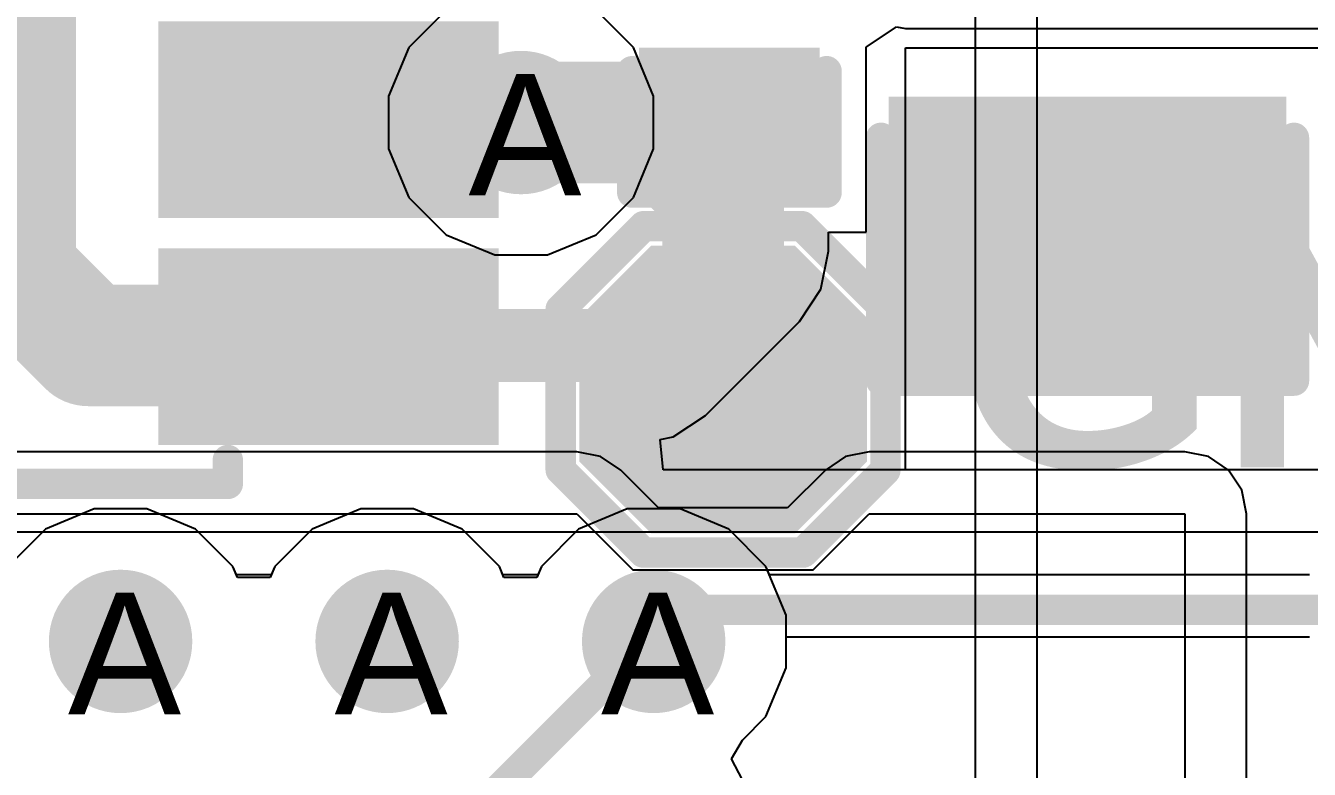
# Model space of a CAD drawing. Header units: inches. Extents: x 0 to 208, y 0 to 213.
# Drawn here: x 0.4802 to 0.6915, y 3.494 to 3.6165 of the extents above; entities that cross this region are included whole.
import ezdxf

# ---------------------------------------------------------------- set-up
doc = ezdxf.new("R2010")
doc.units = ezdxf.units.IN
doc.header["$MEASUREMENT"] = 0
for name, color, linetype in [('Bottom Layer', 5, 'Continuous'), ('Bottom Overlay', 54, 'Continuous'), ('Bottom Paste', 16, 'Continuous'), ('Bottom Solder', 6, 'Continuous'), ('Drill Drawing', 1, 'Continuous'), ('L2_GND1', 16, 'Continuous'), ('L3_SIG1', 76, 'Continuous'), ('L4_PWR', 90, 'Continuous'), ('L5_GND2', 156, 'Continuous'), ('L6_SIG2', 130, 'Continuous'), ('L7_GND3', 216, 'Continuous'), ('Top Layer', 1, 'Continuous'), ('Top Overlay', 2, 'Continuous'), ('Top Paste', 8, 'Continuous'), ('Top Solder', 216, 'Continuous'), ('Via Holes', 16, 'Continuous')]:
    doc.layers.add(name, color=color, linetype=linetype)
doc.styles.add('Arial', font='', dxfattribs={"height": 0.2})
doc.styles.add('Arial_Bold', font='', dxfattribs={"height": 0.2})
doc.styles.get('Arial').set_extended_font_data('Arial')
doc.styles.get('Arial_Bold').set_extended_font_data('Arial', bold=True)

# ---------------------------------------------------------------- blocks, each defined once
blk = doc.blocks.new('RVT1H101M0607_16')
at = {"layer": 'Top Overlay'}
for points in [[(-0.1312362, 0.0719995, 0.005, 0.005, 0), (-0.0722362, 0.1309995, 0.005, 0.005, 0)], [(-0.0722362, 0.1309995, 0.005, 0.005, 0), (0.1307638, 0.1309995, 0.005, 0.005, 0)]]:
    blk.add_lwpolyline(points, format="xyseb", dxfattribs=at)
blk.add_lwpolyline([(-0.0734862, 0.1309995, 0.0025, 0.0025, 1), (-0.0709862, 0.1309995, 0.0025, 0.0025, 1)], format="xyseb", close=True, dxfattribs=at)
blk.add_lwpolyline([(-0.0734862, 0.1309995, 0.0025, 0.0025, 1), (-0.0709862, 0.1309995, 0.0025, 0.0025, 1)], format="xyseb", close=True, dxfattribs=at)
blk = doc.blocks.new('C___0805_B_236')
at = {"layer": 'Bottom Layer'}
for points in [[(-0.0599998, 0.0300002), (-0.0199998, 0.0300002), (-0.0199998, -0.0299998), (-0.0599998, -0.0299998)], [(0.0200002, 0.0300002), (0.0600002, 0.0300002), (0.0600002, -0.0299998), (0.0200002, -0.0299998)]]:
    blk.add_hatch(color=5, dxfattribs=at).paths.add_polyline_path(points)
at = {"layer": 'Bottom Paste'}
for points in [[(-0.0599998, 0.0300002), (-0.0199998, 0.0300002), (-0.0199998, -0.0299998), (-0.0599998, -0.0299998)], [(0.0200002, 0.0300002), (0.0600002, 0.0300002), (0.0600002, -0.0299998), (0.0200002, -0.0299998)]]:
    blk.add_hatch(color=16, dxfattribs=at).paths.add_polyline_path(points)
at = {"layer": 'Bottom Solder'}
for points in [[(-0.0627557, 0.0327561), (-0.0172439, 0.0327561), (-0.0172439, -0.0327557), (-0.0627557, -0.0327557)], [(0.0172443, 0.0327561), (0.0627561, 0.0327561), (0.0627561, -0.0327557), (0.0172443, -0.0327557)]]:
    blk.add_hatch(color=6, dxfattribs=at).paths.add_polyline_path(points)
at = {"layer": 'Bottom Overlay'}
for points in [[(-0.0639998, 0.0340002, 0.005, 0.005, 0), (-0.0639998, -0.0339998, 0.005, 0.005, 0)], [(-0.0639998, 0.0340002, 0.005, 0.005, 0), (-0.0239998, 0.0340002, 0.005, 0.005, 0)], [(0.0240002, 0.0340002, 0.005, 0.005, 0), (0.0640002, 0.0340002, 0.005, 0.005, 0)], [(0.0640002, 0.0340002, 0.005, 0.005, 0), (0.0640002, -0.0339998, 0.005, 0.005, 0)], [(-0.0639998, -0.0339998, 0.005, 0.005, 0), (-0.0239998, -0.0339998, 0.005, 0.005, 0)], [(0.0240002, -0.0339998, 0.005, 0.005, 0), (0.0640002, -0.0339998, 0.005, 0.005, 0)]]:
    blk.add_lwpolyline(points, format="xyseb", dxfattribs=at)
for points in [[(-0.0652498, 0.0340002, 0.0025, 0.0025, 1), (-0.0627498, 0.0340002, 0.0025, 0.0025, 1)], [(-0.0652498, 0.0340002, 0.0025, 0.0025, 1), (-0.0627498, 0.0340002, 0.0025, 0.0025, 1)], [(-0.0252498, 0.0340002, 0.0025, 0.0025, 1), (-0.0227498, 0.0340002, 0.0025, 0.0025, 1)], [(0.0227502, 0.0340002, 0.0025, 0.0025, 1), (0.0252502, 0.0340002, 0.0025, 0.0025, 1)], [(0.0627502, 0.0340002, 0.0025, 0.0025, 1), (0.0652502, 0.0340002, 0.0025, 0.0025, 1)], [(0.0627502, 0.0340002, 0.0025, 0.0025, 1), (0.0652502, 0.0340002, 0.0025, 0.0025, 1)], [(-0.0652498, -0.0339998, 0.0025, 0.0025, 1), (-0.0627498, -0.0339998, 0.0025, 0.0025, 1)], [(-0.0652498, -0.0339998, 0.0025, 0.0025, 1), (-0.0627498, -0.0339998, 0.0025, 0.0025, 1)], [(-0.0252498, -0.0339998, 0.0025, 0.0025, 1), (-0.0227498, -0.0339998, 0.0025, 0.0025, 1)], [(0.0227502, -0.0339998, 0.0025, 0.0025, 1), (0.0252502, -0.0339998, 0.0025, 0.0025, 1)], [(0.0627502, -0.0339998, 0.0025, 0.0025, 1), (0.0652502, -0.0339998, 0.0025, 0.0025, 1)], [(0.0627502, -0.0339998, 0.0025, 0.0025, 1), (0.0652502, -0.0339998, 0.0025, 0.0025, 1)]]:
    blk.add_lwpolyline(points, format="xyseb", close=True, dxfattribs=at)
blk = doc.blocks.new('T____________0_5___248')
at = {"layer": 'Top Layer'}
blk.add_hatch(color=1, dxfattribs=at).paths.add_polyline_path([(0.009842725, 0.01968365), (-0.009842325, 0.01968365), (-0.01968485, 0.009841125), (-0.01968485, -0.009843925), (-0.009842325, -0.01968645), (0.009842725, -0.01968645), (0.01968525, -0.009843925), (0.01968525, 0.009841125)])
at = {"layer": 'Top Paste'}
blk.add_hatch(color=8, dxfattribs=at).paths.add_polyline_path([(0.009842725, 0.01968365), (-0.009842325, 0.01968365), (-0.01968485, 0.009841125), (-0.01968485, -0.009843925), (-0.009842325, -0.01968645), (0.009842725, -0.01968645), (0.01968525, -0.009843925), (0.01968525, 0.009841125)])
at = {"layer": 'Top Solder'}
blk.add_hatch(color=216, dxfattribs=at).paths.add_polyline_path([(0.011842725, 0.02368365), (-0.011842325, 0.02368365), (-0.02368485, 0.011841125), (-0.02368485, -0.011843925), (-0.011842325, -0.02368645), (0.011842725, -0.02368645), (0.02368525, -0.011843925), (0.02368525, 0.011841125)])
at = {"layer": 'Top Overlay'}
for points in [[(-0.0132098, 0.0267506, 0.005, 0.005, 0), (-0.0268458, 0.0131166, 0.005, 0.005, 0)], [(-0.0132098, 0.0267506, 0.005, 0.005, 0), (0.0132482, 0.0267506, 0.005, 0.005, 0)], [(0.0132482, 0.0267506, 0.005, 0.005, 0), (0.0269142, 0.0130846, 0.005, 0.005, 0)], [(-0.0268458, 0.0131166, 0.005, 0.005, 0), (-0.0268458, -0.0131554, 0.005, 0.005, 0)], [(0.0269142, 0.0130846, 0.005, 0.005, 0), (0.0269142, -0.0129854, 0.005, 0.005, 0)], [(0.0269142, -0.0129854, 0.005, 0.005, 0), (0.0131842, -0.0267174, 0.005, 0.005, 0)], [(-0.0268458, -0.0131554, 0.005, 0.005, 0), (-0.0132838, -0.0267174, 0.005, 0.005, 0)], [(-0.0132838, -0.0267174, 0.005, 0.005, 0), (0.0131842, -0.0267174, 0.005, 0.005, 0)]]:
    blk.add_lwpolyline(points, format="xyseb", dxfattribs=at)
for points in [[(-0.0144598, 0.0267506, 0.0025, 0.0025, 1), (-0.0119598, 0.0267506, 0.0025, 0.0025, 1)], [(-0.0144598, 0.0267506, 0.0025, 0.0025, 1), (-0.0119598, 0.0267506, 0.0025, 0.0025, 1)], [(0.0119982, 0.0267506, 0.0025, 0.0025, 1), (0.0144982, 0.0267506, 0.0025, 0.0025, 1)], [(0.0119982, 0.0267506, 0.0025, 0.0025, 1), (0.0144982, 0.0267506, 0.0025, 0.0025, 1)], [(-0.0280958, 0.0131166, 0.0025, 0.0025, 1), (-0.0255958, 0.0131166, 0.0025, 0.0025, 1)], [(-0.0280958, 0.0131166, 0.0025, 0.0025, 1), (-0.0255958, 0.0131166, 0.0025, 0.0025, 1)], [(0.0256642, 0.0130846, 0.0025, 0.0025, 1), (0.0281642, 0.0130846, 0.0025, 0.0025, 1)], [(0.0256642, 0.0130846, 0.0025, 0.0025, 1), (0.0281642, 0.0130846, 0.0025, 0.0025, 1)], [(0.0256642, -0.0129854, 0.0025, 0.0025, 1), (0.0281642, -0.0129854, 0.0025, 0.0025, 1)], [(0.0256642, -0.0129854, 0.0025, 0.0025, 1), (0.0281642, -0.0129854, 0.0025, 0.0025, 1)], [(-0.0280958, -0.0131554, 0.0025, 0.0025, 1), (-0.0255958, -0.0131554, 0.0025, 0.0025, 1)], [(-0.0280958, -0.0131554, 0.0025, 0.0025, 1), (-0.0255958, -0.0131554, 0.0025, 0.0025, 1)], [(-0.0145338, -0.0267174, 0.0025, 0.0025, 1), (-0.0120338, -0.0267174, 0.0025, 0.0025, 1)], [(-0.0145338, -0.0267174, 0.0025, 0.0025, 1), (-0.0120338, -0.0267174, 0.0025, 0.0025, 1)], [(0.0119342, -0.0267174, 0.0025, 0.0025, 1), (0.0144342, -0.0267174, 0.0025, 0.0025, 1)], [(0.0119342, -0.0267174, 0.0025, 0.0025, 1), (0.0144342, -0.0267174, 0.0025, 0.0025, 1)]]:
    blk.add_lwpolyline(points, format="xyseb", close=True, dxfattribs=at)
blk = doc.blocks.new('SOT_23_6_B_255')
at = {"layer": 'Bottom Layer'}
for points in [[(-0.07559055, 0.049606), (-0.02755905, 0.049606), (-0.02755905, 0.0251966), (-0.07559055, 0.0251966)], [(0.02755945, 0.049606), (0.07559095, 0.049606), (0.07559095, 0.0251966), (0.02755945, 0.0251966)], [(-0.07559055, 0.012204), (-0.02755905, 0.012204), (-0.02755905, -0.0122054), (-0.07559055, -0.0122054)], [(0.02755945, 0.012204), (0.07559095, 0.012204), (0.07559095, -0.0122054), (0.02755945, -0.0122054)], [(-0.07559055, -0.025198), (-0.02755905, -0.025198), (-0.02755905, -0.0496074), (-0.07559055, -0.0496074)], [(0.02755945, -0.025198), (0.07559095, -0.025198), (0.07559095, -0.0496074), (0.02755945, -0.0496074)]]:
    blk.add_hatch(color=5, dxfattribs=at).paths.add_polyline_path(points)
at = {"layer": 'Bottom Paste'}
for points in [[(-0.07559055, 0.049606), (-0.02755905, 0.049606), (-0.02755905, 0.0251966), (-0.07559055, 0.0251966)], [(0.02755945, 0.049606), (0.07559095, 0.049606), (0.07559095, 0.0251966), (0.02755945, 0.0251966)], [(-0.07559055, 0.012204), (-0.02755905, 0.012204), (-0.02755905, -0.0122054), (-0.07559055, -0.0122054)], [(0.02755945, 0.012204), (0.07559095, 0.012204), (0.07559095, -0.0122054), (0.02755945, -0.0122054)], [(-0.07559055, -0.025198), (-0.02755905, -0.025198), (-0.02755905, -0.0496074), (-0.07559055, -0.0496074)], [(0.02755945, -0.025198), (0.07559095, -0.025198), (0.07559095, -0.0496074), (0.02755945, -0.0496074)]]:
    blk.add_hatch(color=16, dxfattribs=at).paths.add_polyline_path(points)
at = {"layer": 'Bottom Solder'}
for points in [[(-0.07959055, 0.053606), (-0.02355905, 0.053606), (-0.02355905, 0.0211966), (-0.07959055, 0.0211966)], [(0.02355945, 0.053606), (0.07959095, 0.053606), (0.07959095, 0.0211966), (0.02355945, 0.0211966)], [(-0.07959055, 0.016204), (-0.02355905, 0.016204), (-0.02355905, -0.0162054), (-0.07959055, -0.0162054)], [(0.02355945, 0.016204), (0.07959095, 0.016204), (0.07959095, -0.0162054), (0.02355945, -0.0162054)], [(-0.07959055, -0.021198), (-0.02355905, -0.021198), (-0.02355905, -0.0536074), (-0.07959055, -0.0536074)], [(0.02355945, -0.021198), (0.07959095, -0.021198), (0.07959095, -0.0536074), (0.02355945, -0.0536074)]]:
    blk.add_hatch(color=6, dxfattribs=at).paths.add_polyline_path(points)
at = {"layer": 'Bottom Overlay'}
for points in [[(0.0339992, 0.0599993, 0.005, 0.005, 0), (-0.0350008, 0.0599993, 0.005, 0.005, 0)], [(-0.0350008, 0.0599993, 0.005, 0.005, 0), (-0.0350008, 0.0560633, 0.005, 0.005, 0)], [(0.0339992, 0.0599993, 0.005, 0.005, 0), (0.0339992, 0.0560633, 0.005, 0.005, 0)], [(-0.0810008, -0.0380007, 0.005, 0.005, 0), (-0.0860008, -0.0330007, 0.005, 0.005, 0)], [(-0.0860008, -0.0330007, 0.005, 0.005, 0), (-0.0860008, -0.0430007, 0.005, 0.005, 0)], [(-0.0810008, -0.0380007, 0.005, 0.005, 0), (-0.0860008, -0.0430007, 0.005, 0.005, 0)], [(-0.0350008, -0.0560627, 0.005, 0.005, 0), (-0.0350008, -0.0600007, 0.005, 0.005, 0)], [(0.0339992, -0.0560627, 0.005, 0.005, 0), (0.0339992, -0.0600007, 0.005, 0.005, 0)], [(0.0339992, -0.0600007, 0.005, 0.005, 0), (-0.0350008, -0.0600007, 0.005, 0.005, 0)]]:
    blk.add_lwpolyline(points, format="xyseb", dxfattribs=at)
for points in [[(-0.0362508, 0.0599993, 0.0025, 0.0025, 1), (-0.0337508, 0.0599993, 0.0025, 0.0025, 1)], [(-0.0362508, 0.0599993, 0.0025, 0.0025, 1), (-0.0337508, 0.0599993, 0.0025, 0.0025, 1)], [(0.0327492, 0.0599993, 0.0025, 0.0025, 1), (0.0352492, 0.0599993, 0.0025, 0.0025, 1)], [(0.0327492, 0.0599993, 0.0025, 0.0025, 1), (0.0352492, 0.0599993, 0.0025, 0.0025, 1)], [(-0.0362508, 0.0560633, 0.0025, 0.0025, 1), (-0.0337508, 0.0560633, 0.0025, 0.0025, 1)], [(0.0327492, 0.0560633, 0.0025, 0.0025, 1), (0.0352492, 0.0560633, 0.0025, 0.0025, 1)], [(-0.0872508, -0.0330007, 0.0025, 0.0025, 1), (-0.0847508, -0.0330007, 0.0025, 0.0025, 1)], [(-0.0872508, -0.0330007, 0.0025, 0.0025, 1), (-0.0847508, -0.0330007, 0.0025, 0.0025, 1)], [(-0.0822508, -0.0380007, 0.0025, 0.0025, 1), (-0.0797508, -0.0380007, 0.0025, 0.0025, 1)], [(-0.0822508, -0.0380007, 0.0025, 0.0025, 1), (-0.0797508, -0.0380007, 0.0025, 0.0025, 1)], [(-0.0872508, -0.0430007, 0.0025, 0.0025, 1), (-0.0847508, -0.0430007, 0.0025, 0.0025, 1)], [(-0.0872508, -0.0430007, 0.0025, 0.0025, 1), (-0.0847508, -0.0430007, 0.0025, 0.0025, 1)], [(-0.0362508, -0.0560627, 0.0025, 0.0025, 1), (-0.0337508, -0.0560627, 0.0025, 0.0025, 1)], [(0.0327492, -0.0560627, 0.0025, 0.0025, 1), (0.0352492, -0.0560627, 0.0025, 0.0025, 1)], [(-0.0362508, -0.0600007, 0.0025, 0.0025, 1), (-0.0337508, -0.0600007, 0.0025, 0.0025, 1)], [(-0.0362508, -0.0600007, 0.0025, 0.0025, 1), (-0.0337508, -0.0600007, 0.0025, 0.0025, 1)], [(0.0327492, -0.0600007, 0.0025, 0.0025, 1), (0.0352492, -0.0600007, 0.0025, 0.0025, 1)], [(0.0327492, -0.0600007, 0.0025, 0.0025, 1), (0.0352492, -0.0600007, 0.0025, 0.0025, 1)]]:
    blk.add_lwpolyline(points, format="xyseb", close=True, dxfattribs=at)
blk = doc.blocks.new('C___0402_B_305')
at = {"layer": 'Bottom Layer'}
for points in [[(-0.009501100000000002, 0.012499), (-0.009501099999999998, -0.012501), (-0.0275011, -0.012501), (-0.0275011, 0.012499)], [(0.0274989, 0.012499), (0.0274989, -0.012501), (0.009498900000000001, -0.012501), (0.0094989, 0.012499)]]:
    blk.add_hatch(color=5, dxfattribs=at).paths.add_polyline_path(points)
at = {"layer": 'Bottom Paste'}
for points in [[(-0.009501100000000002, 0.012499), (-0.009501099999999998, -0.012501), (-0.0275011, -0.012501), (-0.0275011, 0.012499)], [(0.0274989, 0.012499), (0.0274989, -0.012501), (0.009498900000000001, -0.012501), (0.0094989, 0.012499)]]:
    blk.add_hatch(color=16, dxfattribs=at).paths.add_polyline_path(points)
at = {"layer": 'Bottom Solder'}
for points in [[(-0.007138900000000002, 0.0148612), (-0.007138899999999998, -0.0148632), (-0.0298633, -0.0148632), (-0.0298633, 0.0148612)], [(0.0298611, 0.0148612), (0.0298611, -0.0148632), (0.007136700000000001, -0.0148632), (0.007136699999999998, 0.0148612)]]:
    blk.add_hatch(color=6, dxfattribs=at).paths.add_polyline_path(points)
at = {"layer": 'Bottom Overlay'}
for points in [[(-0.0110011, 0.015999, 0.005, 0.005, 0), (-0.0310011, 0.015999, 0.005, 0.005, 0)], [(-0.0310011, -0.016001, 0.005, 0.005, 0), (-0.0310011, 0.015999, 0.005, 0.005, 0)], [(0.0309989, 0.015999, 0.005, 0.005, 0), (0.0109989, 0.015999, 0.005, 0.005, 0)], [(0.0309989, -0.016001, 0.005, 0.005, 0), (0.0309989, 0.015999, 0.005, 0.005, 0)], [(-0.0110011, -0.016001, 0.005, 0.005, 0), (-0.0310011, -0.016001, 0.005, 0.005, 0)], [(0.0309989, -0.016001, 0.005, 0.005, 0), (0.0109989, -0.016001, 0.005, 0.005, 0)]]:
    blk.add_lwpolyline(points, format="xyseb", dxfattribs=at)
for points in [[(-0.0322511, 0.015999, 0.0025, 0.0025, 1), (-0.0297511, 0.015999, 0.0025, 0.0025, 1)], [(-0.0322511, 0.015999, 0.0025, 0.0025, 1), (-0.0297511, 0.015999, 0.0025, 0.0025, 1)], [(-0.0122511, 0.015999, 0.0025, 0.0025, 1), (-0.0097511, 0.015999, 0.0025, 0.0025, 1)], [(0.0097489, 0.015999, 0.0025, 0.0025, 1), (0.0122489, 0.015999, 0.0025, 0.0025, 1)], [(0.0297489, 0.015999, 0.0025, 0.0025, 1), (0.0322489, 0.015999, 0.0025, 0.0025, 1)], [(0.0297489, 0.015999, 0.0025, 0.0025, 1), (0.0322489, 0.015999, 0.0025, 0.0025, 1)], [(-0.0322511, -0.016001, 0.0025, 0.0025, 1), (-0.0297511, -0.016001, 0.0025, 0.0025, 1)], [(-0.0322511, -0.016001, 0.0025, 0.0025, 1), (-0.0297511, -0.016001, 0.0025, 0.0025, 1)], [(-0.0122511, -0.016001, 0.0025, 0.0025, 1), (-0.0097511, -0.016001, 0.0025, 0.0025, 1)], [(0.0097489, -0.016001, 0.0025, 0.0025, 1), (0.0122489, -0.016001, 0.0025, 0.0025, 1)], [(0.0297489, -0.016001, 0.0025, 0.0025, 1), (0.0322489, -0.016001, 0.0025, 0.0025, 1)], [(0.0297489, -0.016001, 0.0025, 0.0025, 1), (0.0322489, -0.016001, 0.0025, 0.0025, 1)]]:
    blk.add_lwpolyline(points, format="xyseb", close=True, dxfattribs=at)

msp = doc.modelspace()

# ---------------------------------------------------------------- hatches: boundary and pattern name
at = {"layer": 'Bottom Layer'}
h = msp.add_hatch(color=5, dxfattribs=at)
edge = h.paths.add_edge_path()
edge.add_arc((0.5617228, 3.6005102), 0.011811, 0, 360)
h = msp.add_hatch(color=5, dxfattribs=at)
edge = h.paths.add_edge_path()
edge.add_arc((0.4957828, 3.5150579), 0.011811, 0, 360)
h = msp.add_hatch(color=5, dxfattribs=at)
edge = h.paths.add_edge_path()
edge.add_arc((0.5396718, 3.5150579), 0.011811, 0, 360)
h = msp.add_hatch(color=5, dxfattribs=at)
edge = h.paths.add_edge_path()
edge.add_arc((0.5835608, 3.5150579), 0.011811, 0, 360)
at = {"layer": 'L2_GND1'}
h = msp.add_hatch(color=16, dxfattribs=at)
edge = h.paths.add_edge_path()
edge.add_arc((0.5617228, 3.6005102), 0.011811, 0, 360)
h = msp.add_hatch(color=16, dxfattribs=at)
edge = h.paths.add_edge_path()
edge.add_arc((0.4957828, 3.5150579), 0.011811, 0, 360)
h = msp.add_hatch(color=16, dxfattribs=at)
edge = h.paths.add_edge_path()
edge.add_arc((0.5396718, 3.5150579), 0.011811, 0, 360)
h = msp.add_hatch(color=16, dxfattribs=at)
edge = h.paths.add_edge_path()
edge.add_arc((0.5835608, 3.5150579), 0.011811, 0, 360)
at = {"layer": 'L3_SIG1'}
h = msp.add_hatch(color=76, dxfattribs=at)
edge = h.paths.add_edge_path()
edge.add_arc((0.5617228, 3.6005102), 0.011811, 0, 360)
h = msp.add_hatch(color=76, dxfattribs=at)
edge = h.paths.add_edge_path()
edge.add_arc((0.4957828, 3.5150579), 0.011811, 0, 360)
h = msp.add_hatch(color=76, dxfattribs=at)
edge = h.paths.add_edge_path()
edge.add_arc((0.5396718, 3.5150579), 0.011811, 0, 360)
h = msp.add_hatch(color=76, dxfattribs=at)
edge = h.paths.add_edge_path()
edge.add_arc((0.5835608, 3.5150579), 0.011811, 0, 360)
at = {"layer": 'L4_PWR'}
h = msp.add_hatch(color=90, dxfattribs=at)
edge = h.paths.add_edge_path()
edge.add_arc((0.5617228, 3.6005102), 0.011811, 0, 360)
h = msp.add_hatch(color=90, dxfattribs=at)
edge = h.paths.add_edge_path()
edge.add_arc((0.4957828, 3.5150579), 0.011811, 0, 360)
h = msp.add_hatch(color=90, dxfattribs=at)
edge = h.paths.add_edge_path()
edge.add_arc((0.5396718, 3.5150579), 0.011811, 0, 360)
h = msp.add_hatch(color=90, dxfattribs=at)
edge = h.paths.add_edge_path()
edge.add_arc((0.5835608, 3.5150579), 0.011811, 0, 360)
at = {"layer": 'L5_GND2'}
h = msp.add_hatch(color=156, dxfattribs=at)
edge = h.paths.add_edge_path()
edge.add_arc((0.5617228, 3.6005102), 0.011811, 0, 360)
h = msp.add_hatch(color=156, dxfattribs=at)
edge = h.paths.add_edge_path()
edge.add_arc((0.4957828, 3.5150579), 0.011811, 0, 360)
h = msp.add_hatch(color=156, dxfattribs=at)
edge = h.paths.add_edge_path()
edge.add_arc((0.5396718, 3.5150579), 0.011811, 0, 360)
h = msp.add_hatch(color=156, dxfattribs=at)
edge = h.paths.add_edge_path()
edge.add_arc((0.5835608, 3.5150579), 0.011811, 0, 360)
at = {"layer": 'L6_SIG2'}
h = msp.add_hatch(color=130, dxfattribs=at)
edge = h.paths.add_edge_path()
edge.add_arc((0.5617228, 3.6005102), 0.011811, 0, 360)
h = msp.add_hatch(color=130, dxfattribs=at)
edge = h.paths.add_edge_path()
edge.add_arc((0.4957828, 3.5150579), 0.011811, 0, 360)
h = msp.add_hatch(color=130, dxfattribs=at)
edge = h.paths.add_edge_path()
edge.add_arc((0.5396718, 3.5150579), 0.011811, 0, 360)
h = msp.add_hatch(color=130, dxfattribs=at)
edge = h.paths.add_edge_path()
edge.add_arc((0.5835608, 3.5150579), 0.011811, 0, 360)
at = {"layer": 'L7_GND3'}
h = msp.add_hatch(color=216, dxfattribs=at)
edge = h.paths.add_edge_path()
edge.add_arc((0.5617228, 3.6005102), 0.011811, 0, 360)
h = msp.add_hatch(color=216, dxfattribs=at)
edge = h.paths.add_edge_path()
edge.add_arc((0.4957828, 3.5150579), 0.011811, 0, 360)
h = msp.add_hatch(color=216, dxfattribs=at)
edge = h.paths.add_edge_path()
edge.add_arc((0.5396718, 3.5150579), 0.011811, 0, 360)
h = msp.add_hatch(color=216, dxfattribs=at)
edge = h.paths.add_edge_path()
edge.add_arc((0.5835608, 3.5150579), 0.011811, 0, 360)
at = {"layer": 'Top Layer'}
h = msp.add_hatch(color=1, dxfattribs=at)
edge = h.paths.add_edge_path()
edge.add_arc((0.5617228, 3.6005102), 0.011811, 0, 360)
h = msp.add_hatch(color=1, dxfattribs=at)
edge = h.paths.add_edge_path()
edge.add_arc((0.4957828, 3.5150579), 0.011811, 0, 360)
h = msp.add_hatch(color=1, dxfattribs=at)
edge = h.paths.add_edge_path()
edge.add_arc((0.5396718, 3.5150579), 0.011811, 0, 360)
h = msp.add_hatch(color=1, dxfattribs=at)
edge = h.paths.add_edge_path()
edge.add_arc((0.5835608, 3.5150579), 0.011811, 0, 360)
at = {"layer": 'Via Holes'}
h = msp.add_hatch(color=7, dxfattribs=at)
edge = h.paths.add_edge_path()
edge.add_arc((0.5617228, 3.6005102), 0.0059055, 0, 360)
h = msp.add_hatch(color=7, dxfattribs=at)
edge = h.paths.add_edge_path()
edge.add_arc((0.4957828, 3.5150579), 0.0059055, 0, 360)
h = msp.add_hatch(color=7, dxfattribs=at)
edge = h.paths.add_edge_path()
edge.add_arc((0.5396718, 3.5150579), 0.0059055, 0, 360)
h = msp.add_hatch(color=7, dxfattribs=at)
edge = h.paths.add_edge_path()
edge.add_arc((0.5835608, 3.5150579), 0.0059055, 0, 360)

# ---------------------------------------------------------------- linework, layer by layer
at = {"layer": 'Bottom Layer'}
for p, q in [((0.6185338, 3.6129353), (0.6235339, 3.6162932)), ((0.6235339, 3.6162932), (0.6249998, 3.6160016)), ((0.6249998, 3.6160016), (0.8455253, 3.6160016)), ((0.6185338, 3.5824762), (0.6185338, 3.6129353)), ((0.6249998, 3.5433061), (0.6249998, 3.6127997)), ((0.6249998, 3.6127997), (0.8455253, 3.6127997)), ((0.6123473, 3.5793022), (0.6123473, 3.5824762)), ((0.6123473, 3.5824762), (0.6185338, 3.5824762)), ((0.6111055, 3.5730593), (0.6123473, 3.5793022)), ((0.6075692, 3.5677668), (0.6111055, 3.5730593)), ((0.5920692, 3.5522668), (0.6075692, 3.5677668)), ((0.5867767, 3.5487305), (0.5920692, 3.5522668)), ((0.5846432, 3.5483061), (0.5867767, 3.5487305)), ((0.5851356, 3.5433061), (0.5846432, 3.5483061)), ((0.6933948, 3.5433061), (0.5851356, 3.5433061)), ((0.6933948, 3.5433061), (0.6249998, 3.5433061)), ((0.4376378, 3.5331102), (0.6933948, 3.5331102))]:
    msp.add_line(p, q, dxfattribs=at)
for points in [[(0.4784418, 3.5758022, 0.02, 0.02, 0), (0.4784418, 3.6266862, 0.02, 0.02, 0)], [(0.5300158, 3.6010002, 0.02, 0.02, 0), (0.5302608, 3.6007552, 0.02, 0.02, 0)], [(0.5302608, 3.6007552, 0.02, 0.02, 0), (0.5614778, 3.6007552, 0.02, 0.02, 0)], [(0.5614778, 3.6007552, 0.02, 0.02, 0), (0.5617228, 3.6005102, 0.02, 0.02, 0)], [(0.5960338, 3.5793022, 0.012, 0.012, 0), (0.5960338, 3.6014762, 0.012, 0.012, 0)], [(0.6649998, 3.5820002, 0.01, 0.01, 0), (0.6799998, 3.5970002, 0.01, 0.01, 0)], [(0.6649998, 3.5770002, 0.01, 0.01, 0), (0.6649998, 3.5820002, 0.01, 0.01, 0)], [(0.4784418, 3.5758022, 0.02, 0.02, 0), (0.4904418, 3.5638022, 0.02, 0.02, 0)], [(0.5805338, 3.5638022, 0.012, 0.012, 0), (0.5960338, 3.5793022, 0.012, 0.012, 0)], [(0.4904418, 3.5638022, 0.02, 0.02, 0), (0.5298118, 3.5638022, 0.02, 0.02, 0)], [(0.5298118, 3.5638022, 0.012, 0.012, 0), (0.5805338, 3.5638022, 0.012, 0.012, 0)]]:
    msp.add_lwpolyline(points, format="xyseb", dxfattribs=at)
for points in [[(0.5250158, 3.6010002, 0.01, 0.01, 1), (0.5350158, 3.6010002, 0.01, 0.01, 1)], [(0.5252608, 3.6007552, 0.01, 0.01, 1), (0.5352608, 3.6007552, 0.01, 0.01, 1)], [(0.5252608, 3.6007552, 0.01, 0.01, 1), (0.5352608, 3.6007552, 0.01, 0.01, 1)], [(0.5564778, 3.6007552, 0.01, 0.01, 1), (0.5664778, 3.6007552, 0.01, 0.01, 1)], [(0.5564778, 3.6007552, 0.01, 0.01, 1), (0.5664778, 3.6007552, 0.01, 0.01, 1)], [(0.5567228, 3.6005102, 0.01, 0.01, 1), (0.5667228, 3.6005102, 0.01, 0.01, 1)], [(0.5930338, 3.6014762, 0.006, 0.006, 1), (0.5990338, 3.6014762, 0.006, 0.006, 1)], [(0.6774998, 3.5970002, 0.005, 0.005, 1), (0.6824998, 3.5970002, 0.005, 0.005, 1)], [(0.6624998, 3.5820002, 0.005, 0.005, 1), (0.6674998, 3.5820002, 0.005, 0.005, 1)], [(0.6624998, 3.5820002, 0.005, 0.005, 1), (0.6674998, 3.5820002, 0.005, 0.005, 1)], [(0.4734418, 3.5758022, 0.01, 0.01, 1), (0.4834418, 3.5758022, 0.01, 0.01, 1)], [(0.4734418, 3.5758022, 0.01, 0.01, 1), (0.4834418, 3.5758022, 0.01, 0.01, 1)], [(0.5930338, 3.5793022, 0.006, 0.006, 1), (0.5990338, 3.5793022, 0.006, 0.006, 1)], [(0.5930338, 3.5793022, 0.006, 0.006, 1), (0.5990338, 3.5793022, 0.006, 0.006, 1)], [(0.6624998, 3.5770002, 0.005, 0.005, 1), (0.6674998, 3.5770002, 0.005, 0.005, 1)], [(0.4854418, 3.5638022, 0.01, 0.01, 1), (0.4954418, 3.5638022, 0.01, 0.01, 1)], [(0.4854418, 3.5638022, 0.01, 0.01, 1), (0.4954418, 3.5638022, 0.01, 0.01, 1)], [(0.5248118, 3.5638022, 0.01, 0.01, 1), (0.5348118, 3.5638022, 0.01, 0.01, 1)], [(0.5268118, 3.5638022, 0.006, 0.006, 1), (0.5328118, 3.5638022, 0.006, 0.006, 1)], [(0.5775338, 3.5638022, 0.006, 0.006, 1), (0.5835338, 3.5638022, 0.006, 0.006, 1)], [(0.5775338, 3.5638022, 0.006, 0.006, 1), (0.5835338, 3.5638022, 0.006, 0.006, 1)]]:
    msp.add_lwpolyline(points, format="xyseb", close=True, dxfattribs=at)
at = {"layer": 'L2_GND1'}
for p, q in [((0.5493679, 3.6190007), (0.5432323, 3.6128651)), ((0.5802133, 3.6128651), (0.5740777, 3.6190007)), ((0.5432323, 3.6128651), (0.5399118, 3.6048487)), ((0.5835338, 3.6048487), (0.5802133, 3.6128651)), ((0.5399118, 3.6048487), (0.5399118, 3.5961717)), ((0.5835338, 3.5961717), (0.5835338, 3.6048487)), ((0.5399118, 3.5961717), (0.5432323, 3.5881553)), ((0.5802133, 3.5881553), (0.5835338, 3.5961717)), ((0.5432323, 3.5881553), (0.5493679, 3.5820197)), ((0.5740777, 3.5820197), (0.5802133, 3.5881553)), ((0.5493679, 3.5820197), (0.5573843, 3.5786992)), ((0.5660613, 3.5786992), (0.5740777, 3.5820197)), ((0.5573843, 3.5786992), (0.5660613, 3.5786992)), ((0.4914443, 3.5368689), (0.4834279, 3.5335484)), ((0.5001213, 3.5368689), (0.4914443, 3.5368689)), ((0.5081377, 3.5335484), (0.5001213, 3.5368689)), ((0.5353333, 3.5368689), (0.5273169, 3.5335484)), ((0.5440103, 3.5368689), (0.5353333, 3.5368689)), ((0.5520267, 3.5335484), (0.5440103, 3.5368689)), ((0.5792223, 3.5368689), (0.5712059, 3.5335484)), ((0.5878993, 3.5368689), (0.5792223, 3.5368689)), ((0.5959157, 3.5335484), (0.5878993, 3.5368689)), ((0.4834279, 3.5335484), (0.4772923, 3.5274128)), ((0.5142733, 3.5274128), (0.5081377, 3.5335484)), ((0.5273169, 3.5335484), (0.5211813, 3.5274128)), ((0.5581623, 3.5274128), (0.5520267, 3.5335484)), ((0.5712059, 3.5335484), (0.5650703, 3.5274128)), ((0.6020513, 3.5274128), (0.5959157, 3.5335484)), ((0.5148585, 3.526), (0.5142733, 3.5274128)), ((0.5205961, 3.526), (0.5148585, 3.526)), ((0.5211813, 3.5274128), (0.5205961, 3.526)), ((0.5587475, 3.526), (0.5581623, 3.5274128)), ((0.5644851, 3.526), (0.5587475, 3.526)), ((0.5650703, 3.5274128), (0.5644851, 3.526)), ((0.6026365, 3.526), (0.6020513, 3.5274128)), ((0.6915428, 3.526), (0.6026365, 3.526)), ((0.6053718, 3.5107194), (0.6053718, 3.5158041)), ((0.6053718, 3.5158041), (0.6915428, 3.5158041)), ((0.6020513, 3.502703), (0.6053718, 3.5107194)), ((0.5981634, 3.4988151), (0.6020513, 3.502703)), ((0.5963684, 3.4957045), (0.5981634, 3.4988151)), ((0.5981634, 3.4922823), (0.5963684, 3.4957045))]:
    msp.add_line(p, q, dxfattribs=at)
at = {"layer": 'L3_SIG1'}
for p, q in [((0.4914443, 3.5368689), (0.4834279, 3.5335484)), ((0.5001213, 3.5368689), (0.4914443, 3.5368689)), ((0.5081377, 3.5335484), (0.5001213, 3.5368689)), ((0.5353333, 3.5368689), (0.5273169, 3.5335484)), ((0.5440103, 3.5368689), (0.5353333, 3.5368689)), ((0.5520267, 3.5335484), (0.5440103, 3.5368689)), ((0.5792223, 3.5368689), (0.5712059, 3.5335484)), ((0.5878993, 3.5368689), (0.5792223, 3.5368689)), ((0.5959157, 3.5335484), (0.5878993, 3.5368689)), ((0.4834279, 3.5335484), (0.4772923, 3.5274128)), ((0.5142733, 3.5274128), (0.5081377, 3.5335484)), ((0.5273169, 3.5335484), (0.5211813, 3.5274128)), ((0.5581623, 3.5274128), (0.5520267, 3.5335484)), ((0.5712059, 3.5335484), (0.5650703, 3.5274128)), ((0.6020513, 3.5274128), (0.5959157, 3.5335484)), ((0.5150213, 3.525607), (0.5142733, 3.5274128)), ((0.5204333, 3.525607), (0.5150213, 3.525607)), ((0.5211813, 3.5274128), (0.5204333, 3.525607)), ((0.5589103, 3.525607), (0.5581623, 3.5274128)), ((0.5643223, 3.525607), (0.5589103, 3.525607)), ((0.5650703, 3.5274128), (0.5643223, 3.525607)), ((0.6053718, 3.5193964), (0.6020513, 3.5274128)), ((0.6053718, 3.5107194), (0.6053718, 3.5193964)), ((0.6020513, 3.502703), (0.6053718, 3.5107194)), ((0.5981634, 3.4988151), (0.6020513, 3.502703)), ((0.5963684, 3.4957045), (0.5981634, 3.4988151)), ((0.5981634, 3.4922823), (0.5963684, 3.4957045))]:
    msp.add_line(p, q, dxfattribs=at)
at = {"layer": 'L4_PWR'}
for p, q in [((0.6364938, 3.7968501), (0.6364938, 2.7869252)), ((0.6466897, 2.9285366), (0.6466897, 3.7968501)), ((0.5493679, 3.6190007), (0.5432323, 3.6128651)), ((0.5802133, 3.6128651), (0.5740777, 3.6190007)), ((0.5432323, 3.6128651), (0.5399118, 3.6048487)), ((0.5835338, 3.6048487), (0.5802133, 3.6128651)), ((0.5399118, 3.6048487), (0.5399118, 3.5961717)), ((0.5835338, 3.5961717), (0.5835338, 3.6048487)), ((0.5399118, 3.5961717), (0.5432323, 3.5881553)), ((0.5802133, 3.5881553), (0.5835338, 3.5961717)), ((0.5432323, 3.5881553), (0.5493679, 3.5820197)), ((0.5740777, 3.5820197), (0.5802133, 3.5881553)), ((0.5493679, 3.5820197), (0.5573843, 3.5786992)), ((0.5660613, 3.5786992), (0.5740777, 3.5820197)), ((0.5573843, 3.5786992), (0.5660613, 3.5786992)), ((0.4914443, 3.5368689), (0.4834279, 3.5335484)), ((0.5001213, 3.5368689), (0.4914443, 3.5368689)), ((0.5081377, 3.5335484), (0.5001213, 3.5368689)), ((0.5353333, 3.5368689), (0.5273169, 3.5335484)), ((0.5440103, 3.5368689), (0.5353333, 3.5368689)), ((0.5520267, 3.5335484), (0.5440103, 3.5368689)), ((0.5792223, 3.5368689), (0.5712059, 3.5335484)), ((0.5878993, 3.5368689), (0.5792223, 3.5368689)), ((0.5959157, 3.5335484), (0.5878993, 3.5368689)), ((0.4834279, 3.5335484), (0.4772923, 3.5274128)), ((0.5142733, 3.5274128), (0.5081377, 3.5335484)), ((0.5273169, 3.5335484), (0.5211813, 3.5274128)), ((0.5581623, 3.5274128), (0.5520267, 3.5335484)), ((0.5712059, 3.5335484), (0.5650703, 3.5274128)), ((0.6020513, 3.5274128), (0.5959157, 3.5335484)), ((0.5150213, 3.525607), (0.5142733, 3.5274128)), ((0.5204333, 3.525607), (0.5150213, 3.525607)), ((0.5211813, 3.5274128), (0.5204333, 3.525607)), ((0.5589103, 3.525607), (0.5581623, 3.5274128)), ((0.5643223, 3.525607), (0.5589103, 3.525607)), ((0.5650703, 3.5274128), (0.5643223, 3.525607)), ((0.6053718, 3.5193964), (0.6020513, 3.5274128)), ((0.6053718, 3.5107194), (0.6053718, 3.5193964)), ((0.6020513, 3.502703), (0.6053718, 3.5107194)), ((0.5981634, 3.4988151), (0.6020513, 3.502703)), ((0.5963684, 3.4957045), (0.5981634, 3.4988151)), ((0.5981634, 3.4922823), (0.5963684, 3.4957045))]:
    msp.add_line(p, q, dxfattribs=at)
at = {"layer": 'L5_GND2'}
for p, q in [((0.4914443, 3.5368689), (0.4834279, 3.5335484)), ((0.5001213, 3.5368689), (0.4914443, 3.5368689)), ((0.5081377, 3.5335484), (0.5001213, 3.5368689)), ((0.5353333, 3.5368689), (0.5273169, 3.5335484)), ((0.5440103, 3.5368689), (0.5353333, 3.5368689)), ((0.5520267, 3.5335484), (0.5440103, 3.5368689)), ((0.5792223, 3.5368689), (0.5712059, 3.5335484)), ((0.5878993, 3.5368689), (0.5792223, 3.5368689)), ((0.5959157, 3.5335484), (0.5878993, 3.5368689)), ((0.4834279, 3.5335484), (0.4772923, 3.5274128)), ((0.5142733, 3.5274128), (0.5081377, 3.5335484)), ((0.5273169, 3.5335484), (0.5211813, 3.5274128)), ((0.5581623, 3.5274128), (0.5520267, 3.5335484)), ((0.5712059, 3.5335484), (0.5650703, 3.5274128)), ((0.6020513, 3.5274128), (0.5959157, 3.5335484)), ((0.5150213, 3.525607), (0.5142733, 3.5274128)), ((0.5204333, 3.525607), (0.5150213, 3.525607)), ((0.5211813, 3.5274128), (0.5204333, 3.525607)), ((0.5589103, 3.525607), (0.5581623, 3.5274128)), ((0.5643223, 3.525607), (0.5589103, 3.525607)), ((0.5650703, 3.5274128), (0.5643223, 3.525607)), ((0.6053718, 3.5193964), (0.6020513, 3.5274128)), ((0.6053718, 3.5107194), (0.6053718, 3.5193964)), ((0.6020513, 3.502703), (0.6053718, 3.5107194)), ((0.5981634, 3.4988151), (0.6020513, 3.502703)), ((0.5963684, 3.4957045), (0.5981634, 3.4988151)), ((0.5981634, 3.4922823), (0.5963684, 3.4957045))]:
    msp.add_line(p, q, dxfattribs=at)
at = {"layer": 'L6_SIG2'}
for p, q in [((0.4914443, 3.5368689), (0.4834279, 3.5335484)), ((0.5001213, 3.5368689), (0.4914443, 3.5368689)), ((0.5081377, 3.5335484), (0.5001213, 3.5368689)), ((0.5353333, 3.5368689), (0.5273169, 3.5335484)), ((0.5440103, 3.5368689), (0.5353333, 3.5368689)), ((0.5520267, 3.5335484), (0.5440103, 3.5368689)), ((0.5792223, 3.5368689), (0.5712059, 3.5335484)), ((0.5878993, 3.5368689), (0.5792223, 3.5368689)), ((0.5959157, 3.5335484), (0.5878993, 3.5368689)), ((0.4834279, 3.5335484), (0.4772923, 3.5274128)), ((0.5142733, 3.5274128), (0.5081377, 3.5335484)), ((0.5273169, 3.5335484), (0.5211813, 3.5274128)), ((0.5581623, 3.5274128), (0.5520267, 3.5335484)), ((0.5712059, 3.5335484), (0.5650703, 3.5274128)), ((0.6020513, 3.5274128), (0.5959157, 3.5335484)), ((0.5150213, 3.525607), (0.5142733, 3.5274128)), ((0.5204333, 3.525607), (0.5150213, 3.525607)), ((0.5211813, 3.5274128), (0.5204333, 3.525607)), ((0.5589103, 3.525607), (0.5581623, 3.5274128)), ((0.5643223, 3.525607), (0.5589103, 3.525607)), ((0.5650703, 3.5274128), (0.5643223, 3.525607)), ((0.6053718, 3.5193964), (0.6020513, 3.5274128)), ((0.6053718, 3.5107194), (0.6053718, 3.5193964)), ((0.6020513, 3.502703), (0.6053718, 3.5107194)), ((0.5981634, 3.4988151), (0.6020513, 3.502703)), ((0.5963684, 3.4957045), (0.5981634, 3.4988151)), ((0.5981634, 3.4922823), (0.5963684, 3.4957045))]:
    msp.add_line(p, q, dxfattribs=at)
at = {"layer": 'L7_GND3'}
for p, q in [((0.4914443, 3.5368689), (0.4834279, 3.5335484)), ((0.5001213, 3.5368689), (0.4914443, 3.5368689)), ((0.5081377, 3.5335484), (0.5001213, 3.5368689)), ((0.5353333, 3.5368689), (0.5273169, 3.5335484)), ((0.5440103, 3.5368689), (0.5353333, 3.5368689)), ((0.5520267, 3.5335484), (0.5440103, 3.5368689)), ((0.5792223, 3.5368689), (0.5712059, 3.5335484)), ((0.5878993, 3.5368689), (0.5792223, 3.5368689)), ((0.5959157, 3.5335484), (0.5878993, 3.5368689)), ((0.4834279, 3.5335484), (0.4772923, 3.5274128)), ((0.5142733, 3.5274128), (0.5081377, 3.5335484)), ((0.5273169, 3.5335484), (0.5211813, 3.5274128)), ((0.5581623, 3.5274128), (0.5520267, 3.5335484)), ((0.5712059, 3.5335484), (0.5650703, 3.5274128)), ((0.6020513, 3.5274128), (0.5959157, 3.5335484)), ((0.5150213, 3.525607), (0.5142733, 3.5274128)), ((0.5204333, 3.525607), (0.5150213, 3.525607)), ((0.5211813, 3.5274128), (0.5204333, 3.525607)), ((0.5589103, 3.525607), (0.5581623, 3.5274128)), ((0.5643223, 3.525607), (0.5589103, 3.525607)), ((0.5650703, 3.5274128), (0.5643223, 3.525607)), ((0.6053718, 3.5193964), (0.6020513, 3.5274128)), ((0.6053718, 3.5107194), (0.6053718, 3.5193964)), ((0.6020513, 3.502703), (0.6053718, 3.5107194)), ((0.5981634, 3.4988151), (0.6020513, 3.502703)), ((0.5963684, 3.4957045), (0.5981634, 3.4988151)), ((0.5981634, 3.4922823), (0.5963684, 3.4957045))]:
    msp.add_line(p, q, dxfattribs=at)
at = {"layer": 'Top Layer'}
for p, q in [((0.5709249, 3.5462735), (0.4376378, 3.5462735)), ((0.5748267, 3.5454974), (0.5709249, 3.5462735)), ((0.5781345, 3.5432872), (0.5748267, 3.5454974)), ((0.6151689, 3.5454974), (0.6118611, 3.5432872)), ((0.6190707, 3.5462735), (0.6151689, 3.5454974)), ((0.671, 3.5462735), (0.6190707, 3.5462735)), ((0.6749018, 3.5454974), (0.671, 3.5462735)), ((0.6782096, 3.5432872), (0.6749018, 3.5454974)), ((0.5843786, 3.5370431), (0.5781345, 3.5432872)), ((0.6118611, 3.5432872), (0.605617, 3.5370431)), ((0.6804198, 3.5399794), (0.6782096, 3.5432872)), ((0.6811959, 3.5360776), (0.6804198, 3.5399794)), ((0.605617, 3.5370431), (0.5843786, 3.5370431)), ((0.4376378, 3.5360776), (0.5709249, 3.5360776)), ((0.5709249, 3.5360776), (0.5801553, 3.5268472)), ((0.6098403, 3.5268472), (0.6190707, 3.5360776)), ((0.6190707, 3.5360776), (0.671, 3.5360776)), ((0.671, 3.5360776), (0.671, 3.256)), ((0.6811959, 3.256), (0.6811959, 3.5360776)), ((0.5801553, 3.5268472), (0.6098403, 3.5268472))]:
    msp.add_line(p, q, dxfattribs=at)
for points in [[(0.5617228, 3.6005102, 0.02, 0.02, 0), (0.583282, 3.6005102, 0.02, 0.02, 0)], [(0.583282, 3.6005102, 0.02, 0.02, 0), (0.5949978, 3.5887944, 0.02, 0.02, 0)], [(0.5949978, 3.5565322, 0.02, 0.02, 0), (0.5949978, 3.5887944, 0.02, 0.02, 0)]]:
    msp.add_lwpolyline(points, format="xyseb", dxfattribs=at)
for points in [[(0.5567228, 3.6005102, 0.01, 0.01, 1), (0.5667228, 3.6005102, 0.01, 0.01, 1)], [(0.578282, 3.6005102, 0.01, 0.01, 1), (0.588282, 3.6005102, 0.01, 0.01, 1)], [(0.578282, 3.6005102, 0.01, 0.01, 1), (0.588282, 3.6005102, 0.01, 0.01, 1)], [(0.5899978, 3.5887944, 0.01, 0.01, 1), (0.5999978, 3.5887944, 0.01, 0.01, 1)], [(0.5899978, 3.5887944, 0.01, 0.01, 1), (0.5999978, 3.5887944, 0.01, 0.01, 1)], [(0.5899978, 3.5565322, 0.01, 0.01, 1), (0.5999978, 3.5565322, 0.01, 0.01, 1)]]:
    msp.add_lwpolyline(points, format="xyseb", close=True, dxfattribs=at)

# ---------------------------------------------------------------- block references
for name, p, rotation in [('C___0805_B_236', (0.655, 3.622), 90), ('SOT_23_6_B_255', (0.478441, 3.6009995), 180), ('C___0402_B_305', (0.5960348, 3.6199751), 270), ('T____________0_5___248', (0.5949964, 3.556532), 90)]:
    msp.add_blockref(name, p, dxfattribs=dict(rotation=rotation))
msp.add_blockref('RVT1H101M0607_16', (0.65981, 3.3892467))

# ---------------------------------------------------------------- texts
at = {"layer": 'Drill Drawing', "style": 'Arial'}
for p in [(0.5530583, 3.5885135), (0.4871183, 3.5030612), (0.5310073, 3.5030612), (0.5748963, 3.5030612)]:
    msp.add_text('A', height=0.02, dxfattribs=at).set_placement(p)
at = {"layer": 'Top Overlay', "style": 'Arial_Bold'}
msp.add_text('GND', height=0.04, dxfattribs=at).set_placement((0.633001, 3.5437304))

doc.saveas('drawing.dxf')
